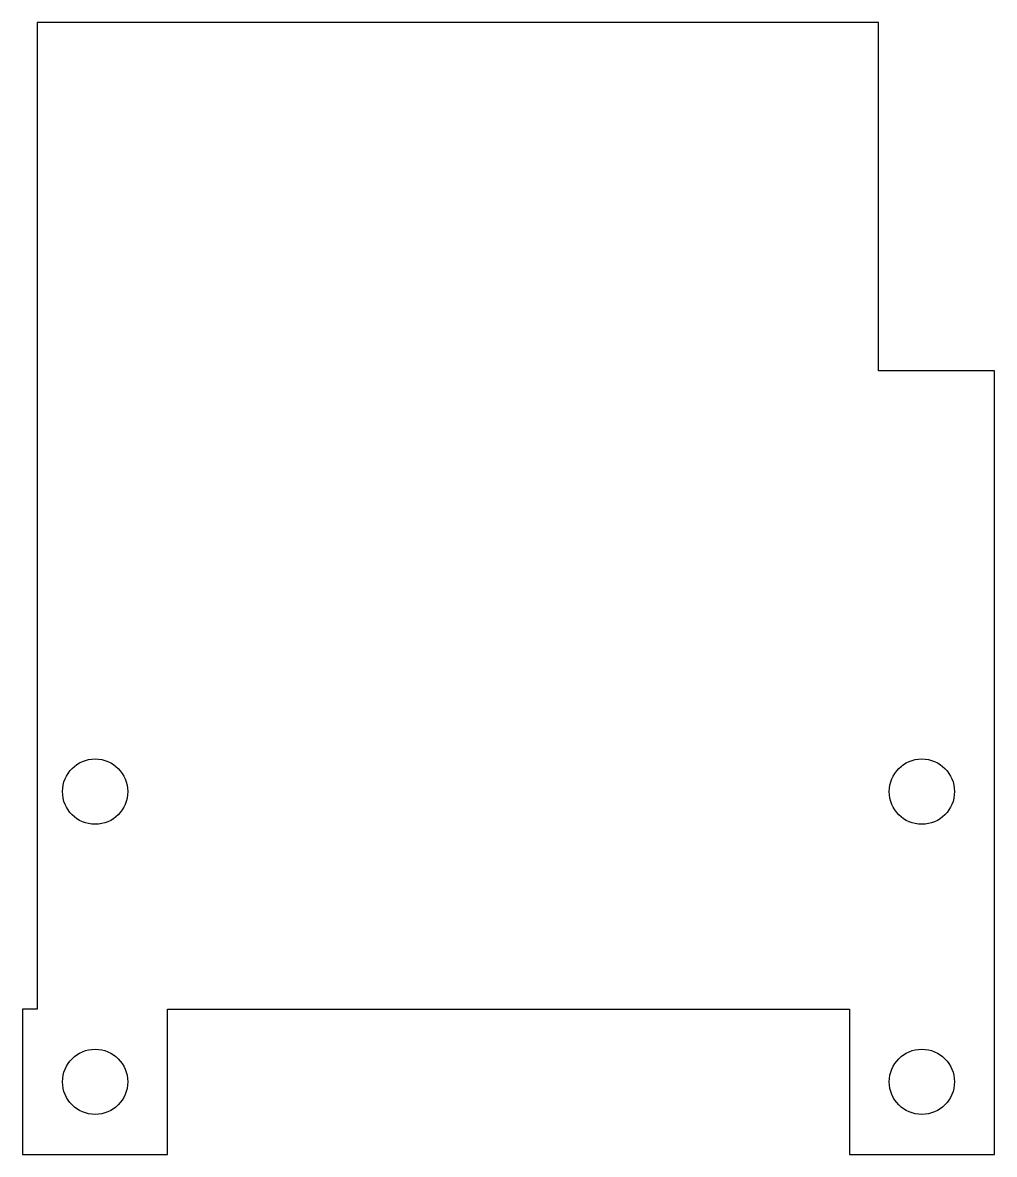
# Model space of a CAD drawing. Extents: x -27 to 40, y 65 to 143.
import ezdxf

# ---------------------------------------------------------------- set-up
doc = ezdxf.new("R2010")
doc.units = 0

msp = doc.modelspace()

# ---------------------------------------------------------------- linework, layer by layer
at = {"layer": 'HOLE'}
for centre in [(-22, 90), (35, 90), (-22, 70), (35, 70)]:
    msp.add_circle(centre, 2.25, dxfattribs=at)
at = {"layer": 'OUTLINE'}
for p, q in [((32, 143), (-26, 143)), ((-26, 143), (-26, 75)), ((32, 119), (32, 143)), ((40, 119), (32, 119)), ((40, 65), (40, 119)), ((-26, 75), (-27, 75)), ((-27, 75), (-27, 65)), ((-17, 65), (-17, 75)), ((-17, 75), (30, 75)), ((30, 75), (30, 65)), ((-27, 65), (-17, 65)), ((30, 65), (40, 65))]:
    msp.add_line(p, q, dxfattribs=at)

doc.saveas('drawing.dxf')
